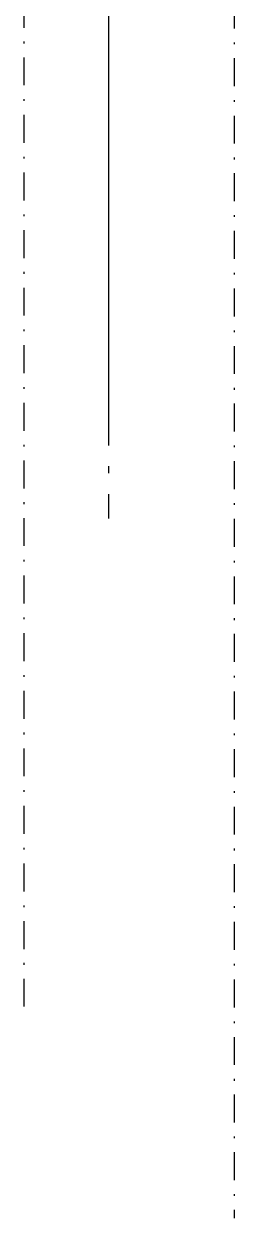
# Model space of a CAD drawing. Header units: metres. Extents: x 117388 to 118308, y 6148643 to 6149172.
# Drawn here: x 118142.3 to 118154.3, y 6148778.4 to 6148846.9 of the extents above; entities that cross this region are included whole.
import ezdxf

# ---------------------------------------------------------------- set-up
doc = ezdxf.new("R2010")
doc.units = ezdxf.units.M
doc.header["$LTSCALE"] = 0.4
doc.linetypes.add('CENTRUMLINJE', pattern=[27, 20, -3, 1, -3])
doc.linetypes.add('DASHDOT', pattern=[8, 4, -2, 0, -2])
doc.layers.add('05_FASTIGHGR', color=7, linetype='DASHDOT')
doc.layers.add('M-37-CL', color=1, linetype='CENTRUMLINJE')

msp = doc.modelspace()

# ---------------------------------------------------------------- linework, layer by layer
at = {"layer": '05_FASTIGHGR'}
for p, q in [((118142.278, 6148901.054), (118142.278, 6148790.404)), ((118154.308, 6148901.009), (118154.308, 6148778.433))]:
    msp.add_line(p, q, dxfattribs=at)
at = {"layer": 'M-37-CL'}
for p, q in [((118147.128, 6148862.132), (118147.128, 6148839.132)), ((118147.128, 6148846.47), (118147.128, 6148823.47)), ((118147.128, 6148841.518), (118147.128, 6148818.518))]:
    msp.add_line(p, q, dxfattribs=at)

doc.saveas('drawing.dxf')
